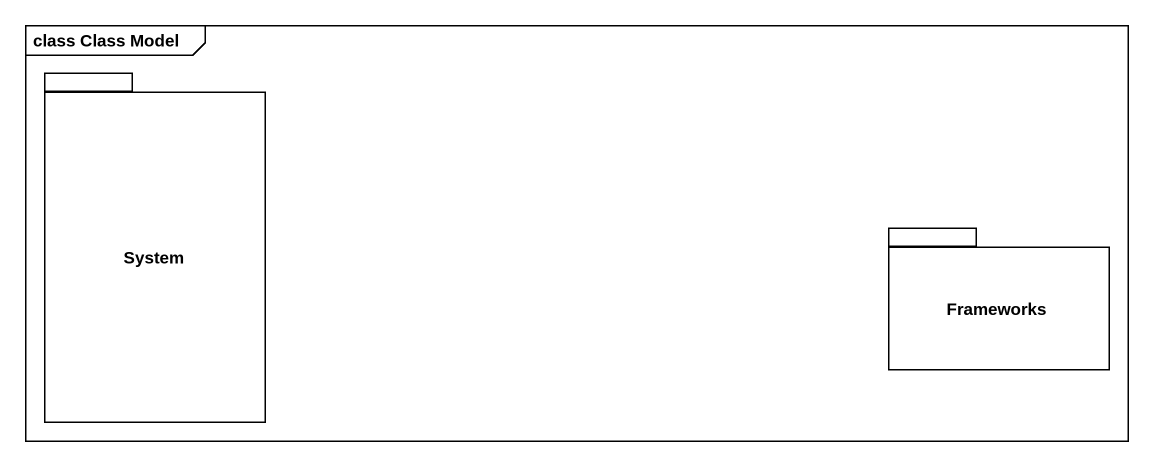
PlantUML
@startuml
mainframe class Class Model
package System {
}
package Frameworks {
}
@enduml
